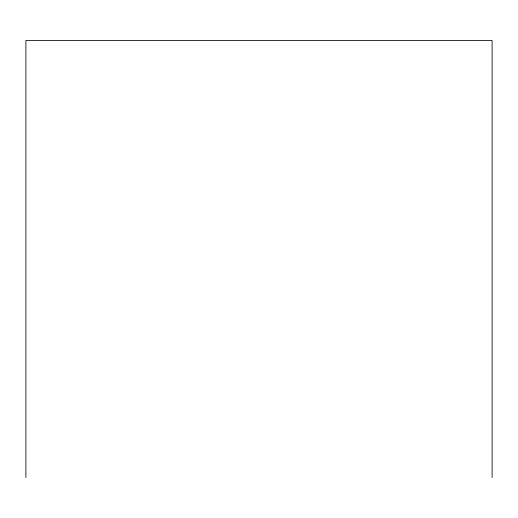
<?xml version="1.0" encoding="UTF-8"?>
<svg xmlns="http://www.w3.org/2000/svg" width="518" height="518" viewBox="0 0 518 518"><rect width="100%" height="100%" fill="white"/><g stroke="black" fill="none" stroke-linecap="round" stroke-linejoin="round"><path stroke-width="0.78" d="M492.1 477.518L492.1 40.482L25.9 40.482L25.9 477.518"/></g></svg>
